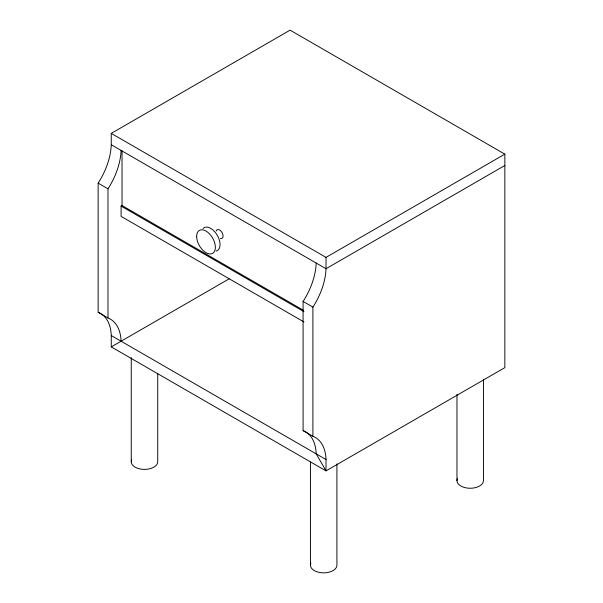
<?xml version="1.0" encoding="UTF-8"?>
<svg xmlns="http://www.w3.org/2000/svg" width="603" height="603" viewBox="0 0 603 603"><rect width="100%" height="100%" fill="white"/><g stroke="black" fill="none" stroke-linecap="round" stroke-linejoin="round"><path stroke-width="0.9" d="M111.261 133.391L290.088 30.15L504.847 154.142L504.847 367.642L326.019 470.883L111.261 346.898L111.261 335.547A52.001 30.022 -60 0 0 98.153 312.301L98.153 183.124A52.001 30.022 -60 0 0 111.261 144.743L111.261 133.391L326.019 257.383L504.847 154.142M303.995 321.964L121.09 216.364L121.09 206.09L122.032 205.555L303.309 310.213M111.261 346.898L229.148 278.835M504.847 165.493L326.019 268.734A52.001 30.022 -60 0 1 312.912 307.108L312.912 436.293A52.001 30.022 -60 0 1 326.019 459.539L326.019 470.883L316.191 453.863A52.001 30.022 -60 0 0 303.083 430.617L303.083 301.432A52.001 30.022 -60 0 0 316.191 263.059M111.261 144.743L326.019 268.734L326.019 257.383M98.153 183.124L107.982 188.799L107.982 317.977A52.001 30.022 -60 0 1 121.09 341.223M303.083 301.432L312.912 307.108M121.09 206.09L303.995 311.691M98.153 312.301L107.982 317.977M303.083 430.617L312.912 436.293M111.261 335.547L326.019 459.539M483.448 379.295L483.448 480.614A13.243 7.643 0 0 1 468.478 488.189A13.243 7.643 0 0 1 457.413 478.631M456.968 394.309L456.968 480.614M336.919 463.895L336.919 565.207A13.243 7.643 0 0 1 321.949 572.782A13.243 7.643 0 0 1 310.892 563.225M310.439 462.019L310.439 565.207M157.737 373.574L157.737 461.755A13.243 7.643 0 0 1 142.768 469.338A13.243 7.643 0 0 1 131.71 459.78M131.258 357.632L131.258 461.755M122.032 150.81L122.032 205.555M121.09 150.418A52.001 30.022 -60 0 1 107.982 188.799M203.015 228.545A13.243 7.643 60 0 1 217.306 235.351A13.243 7.643 60 0 1 216.055 251.127M216.191 231.032A4.967 2.864 60 0 1 222.062 232.6A4.967 2.864 60 0 1 220.487 238.479M196.646 236.466A13.243 7.643 60 0 0 210.688 253.938A13.243 7.643 60 0 0 210.688 235.215A13.243 7.643 60 0 0 196.646 236.466"/></g></svg>
